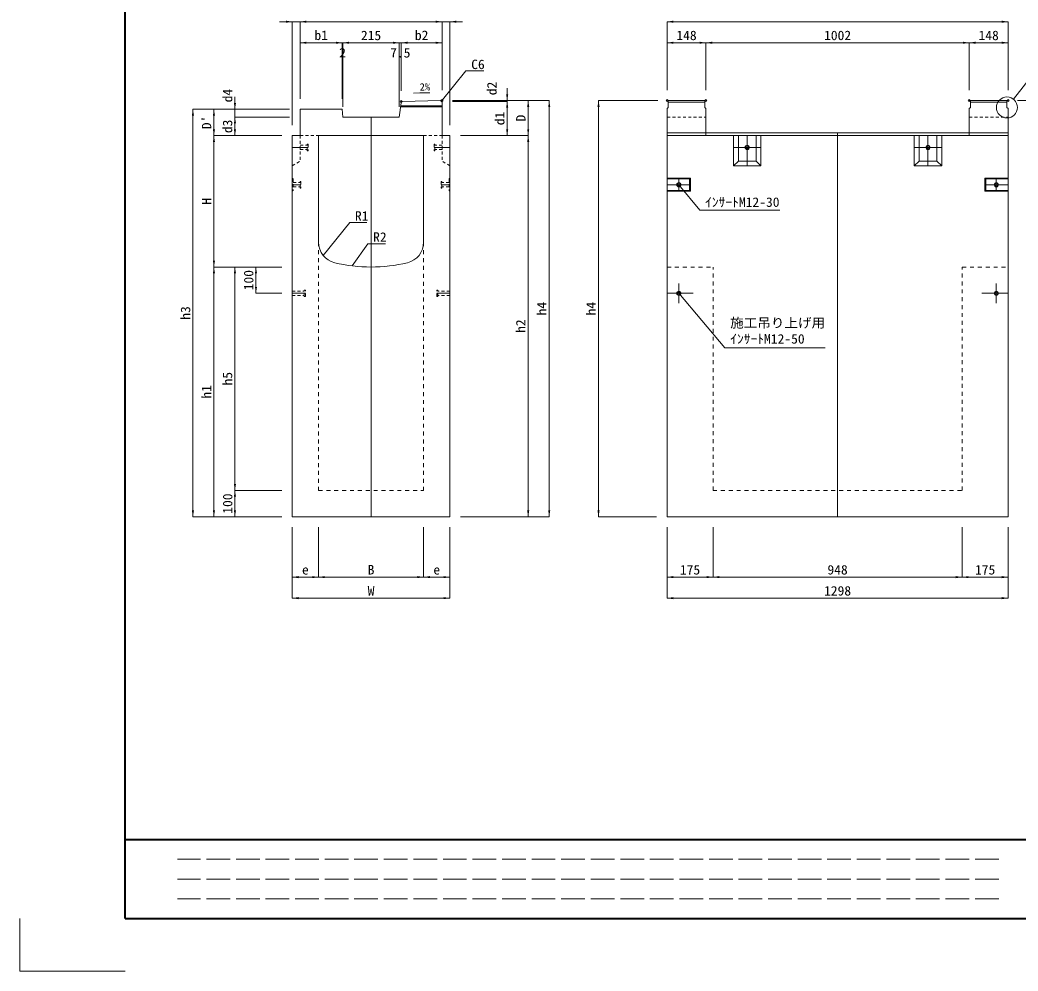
# Model space of a CAD drawing. Units: millimetres at full size. Extents: x 64173 to 81200, y -117893 to -111285.
# Drawn here: x 72800 to 76599, y -117893 to -114274 of the extents above; entities that cross this region are included whole.
import ezdxf
from ezdxf.enums import TextEntityAlignment as Align

# ---------------------------------------------------------------- set-up
doc = ezdxf.new("R2010")
doc.units = ezdxf.units.MM
doc.header["$LTSCALE"] = 15
doc.header["$PDMODE"] = 32
doc.header["$PDSIZE"] = 7.5
for name, pattern in [('DASHED', [7.5, 6, -1.5]), ('USER1', [2, 1, -1]), ('USER2', [1.35, 0.75, -0.6]), ('USER3', [1.35, 0.75, -0.6])]:
    doc.linetypes.add(name, pattern=pattern)
for name, color, linetype, lineweight in [('Defpoints_2', 8, 'Continuous', 0), ('インサート', 3, 'USER3', 9), ('作業エリア', 11, 'Continuous', 13), ('図枠', 7, 'Continuous', 5), ('寸法線', 7, 'Continuous', 13), ('引出線', 4, 'Continuous', 13), ('目地', 132, 'Continuous', 5), ('補助線', 8, 'Continuous', 13), ('集水桝', 2, 'Continuous', 13)]:
    doc.layers.add(name, color=color, linetype=linetype, lineweight=lineweight)
doc.styles.add('ＭＳ 明朝', font='')
doc.styles.get('ＭＳ 明朝').set_extended_font_data('MS Mincho')

# ---------------------------------------------------------------- blocks, each defined once
blk = doc.blocks.new('filled_arrow')
at = {"color": 0, "linetype": 'Continuous', "lineweight": -2}
blk.add_solid([(7.5, 1.25), (0, 0), (7.5, -1.25)], dxfattribs=at)

msp = doc.modelspace()

# ---------------------------------------------------------------- linework, layer by layer
at = {"layer": 'Defpoints_2', "color": 7, "lineweight": 13}
for p, q in [((72800.5, -117692.55), (72800.5, -117892.55)), ((72800.5, -117692.55), (72800.5, -117892.55)), ((72800.5, -117892.55), (73200.5, -117892.55)), ((72800.5, -117892.55), (73200.5, -117892.55))]:
    msp.add_line(p, q, dxfattribs=at)
at = {"layer": 'インサート'}
for p, q in [((73866.72, -114750.74), (73893.72, -114750.74)), ((73866.72, -114767.74), (73866.72, -114750.74)), ((73893.72, -114771.74), (73893.72, -114746.74)), ((73893.72, -114746.74), (73896.72, -114746.74)), ((73896.72, -114746.74), (73896.72, -114771.74)), ((74379.72, -114746.74), (74376.72, -114746.74)), ((74376.72, -114746.74), (74376.72, -114771.74)), ((74379.72, -114771.74), (74379.72, -114746.74)), ((74406.72, -114750.74), (74379.72, -114750.74)), ((74406.72, -114767.74), (74406.72, -114750.74)), ((73866.72, -114767.74), (73893.72, -114767.74)), ((73896.72, -114771.74), (73893.72, -114771.74)), ((74376.72, -114771.74), (74379.72, -114771.74)), ((74406.72, -114767.74), (74379.72, -114767.74)), ((73839.92, -114892.74), (73866.92, -114892.74)), ((73839.92, -114909.74), (73839.92, -114892.74)), ((73866.92, -114913.74), (73866.92, -114888.74)), ((73866.92, -114888.74), (73869.92, -114888.74)), ((73869.92, -114888.74), (73869.92, -114913.74)), ((74406.52, -114888.74), (74403.52, -114888.74)), ((74403.52, -114888.74), (74403.52, -114913.74)), ((74406.52, -114913.74), (74406.52, -114888.74)), ((74433.52, -114892.74), (74406.52, -114892.74)), ((74433.52, -114909.74), (74433.52, -114892.74)), ((73839.92, -114909.74), (73866.92, -114909.74)), ((73869.92, -114913.74), (73866.92, -114913.74)), ((74403.52, -114913.74), (74406.52, -114913.74)), ((74433.52, -114909.74), (74406.52, -114909.74)), ((73836.72, -115305.74), (73882.72, -115305.74)), ((73836.72, -115322.74), (73836.72, -115305.74)), ((73882.72, -115326.74), (73882.72, -115301.74)), ((73882.72, -115301.74), (73886.72, -115301.74)), ((73886.72, -115326.74), (73886.72, -115301.74)), ((74386.72, -115326.74), (74386.72, -115301.74)), ((74390.72, -115301.74), (74386.72, -115301.74)), ((74390.72, -115326.74), (74390.72, -115301.74)), ((74436.72, -115305.74), (74390.72, -115305.74)), ((74436.72, -115322.74), (74436.72, -115305.74)), ((73836.72, -115322.74), (73882.72, -115322.74)), ((73886.72, -115326.74), (73882.72, -115326.74)), ((74386.72, -115326.74), (74390.72, -115326.74)), ((74436.72, -115322.74), (74390.72, -115322.74))]:
    msp.add_line(p, q, dxfattribs=at)
at = {"layer": 'インサート', "linetype": 'Continuous', "lineweight": 5}
for centre, radius in [((75568.21, -114759.24), 8), ((76256.21, -114759.24), 8), ((75568.21, -114759.24), 6), ((76256.21, -114759.24), 6), ((75308.21, -114901.24), 8), ((75308.21, -114901.24), 6), ((76516.21, -114901.24), 8), ((76516.21, -114901.24), 6), ((75308.21, -115314.24), 8), ((75308.21, -115314.24), 6), ((76516.21, -115314.24), 8), ((76516.21, -115314.24), 6)]:
    msp.add_circle(centre, radius, dxfattribs=at)
at = {"layer": '作業エリア'}
for p, q in [((74400.72, -114581.36), (74406.72, -114581.24)), ((74406.72, -114581.24), (74406.72, -114587.24))]:
    msp.add_line(p, q, dxfattribs=at)
for p in [(74251.72, -114584.24), (74406.72, -114581.24), (75263.21, -114581.24), (75411.21, -114581.24), (76413.21, -114581.24), (76561.21, -114581.24)]:
    msp.add_point(p, dxfattribs=at)
at = {"layer": '図枠', "lineweight": 40}
for p, q in [((73200.5, -117692.55), (73200.5, -112152.55)), ((73200.5, -117692.55), (73200.5, -112152.55)), ((73200.5, -117392.55), (81000.5, -117392.55)), ((73200.5, -117692.55), (81000.5, -117692.55))]:
    msp.add_line(p, q, dxfattribs=at)
at = {"layer": '図枠', "linetype": 'DASHED', "lineweight": 9}
for p, q in [((76525.5, -117467.55), (73400.5, -117467.55)), ((76525.5, -117542.55), (73400.5, -117542.55)), ((76525.5, -117617.55), (73400.5, -117617.55))]:
    msp.add_line(p, q, dxfattribs=at)
at = {"layer": '寸法線'}
for p, q in [((73914.72, -114281.09), (73788.72, -114281.09)), ((73836.72, -114674.24), (73836.72, -114281.09)), ((73866.72, -114281.09), (74406.72, -114281.09)), ((73866.72, -114574.24), (73866.72, -114281.09)), ((73866.72, -114574.24), (73866.72, -114281.09)), ((74358.72, -114281.09), (74484.72, -114281.09)), ((74406.72, -114541.24), (74406.72, -114281.09)), ((74406.72, -114541.24), (74406.72, -114281.09)), ((74436.72, -114674.24), (74436.72, -114281.09)), ((75263.21, -114281.09), (76561.21, -114281.09)), ((75263.21, -114541.24), (75263.21, -114281.09)), ((76561.21, -114541.24), (76561.21, -114281.09)), ((73866.72, -114361.09), (74027.18, -114361.09)), ((73866.72, -114574.24), (73866.72, -114361.09)), ((73979.18, -114361.09), (74077.22, -114361.09)), ((74027.18, -114574.24), (74027.18, -114361.09)), ((74027.18, -114574.24), (74027.18, -114361.09)), ((74029.22, -114361.09), (74244.22, -114361.09)), ((74029.22, -114604.24), (74029.22, -114361.09)), ((74029.22, -114604.24), (74029.22, -114361.09)), ((74196.22, -114361.09), (74299.72, -114361.09)), ((74244.22, -114604.24), (74244.22, -114361.09)), ((74244.22, -114604.24), (74244.22, -114361.09)), ((74251.72, -114361.09), (74406.72, -114361.09)), ((74251.72, -114544.24), (74251.72, -114361.09)), ((74251.72, -114544.24), (74251.72, -114361.09)), ((74406.72, -114541.24), (74406.72, -114361.09)), ((75263.21, -114361.09), (75411.21, -114361.09)), ((75263.21, -114541.24), (75263.21, -114361.09)), ((75411.21, -114541.24), (75411.21, -114361.09)), ((75411.21, -114361.09), (76413.21, -114361.09)), ((75411.21, -114541.24), (75411.21, -114361.09)), ((76413.21, -114541.24), (76413.21, -114361.09)), ((76413.21, -114361.09), (76561.21, -114361.09)), ((76413.21, -114541.24), (76413.21, -114361.09)), ((76561.21, -114541.24), (76561.21, -114361.09)), ((74654.74, -114632.24), (74654.74, -114533.24)), ((73618.71, -114566.24), (73618.71, -114692.24)), ((74446.72, -114581.24), (74654.74, -114581.24)), ((74446.72, -114581.24), (74814.74, -114581.24)), ((74446.72, -114581.24), (74734.74, -114581.24)), ((74446.72, -114584.24), (74654.74, -114584.24)), ((74446.72, -114584.24), (74654.74, -114584.24)), ((74654.74, -114714.24), (74654.74, -114584.24)), ((74734.74, -114714.24), (74734.74, -114581.24)), ((74814.74, -114581.24), (74814.74, -116164.24)), ((75002.41, -114581.24), (75002.41, -116164.24)), ((75227.71, -114581.24), (75002.41, -114581.24)), ((76596.71, -114581.24), (76750.77, -114581.24)), ((73458.71, -116164.24), (73458.71, -114614.24)), ((73826.72, -114614.24), (73458.71, -114614.24)), ((73538.71, -114614.24), (73538.71, -114714.24)), ((73826.72, -114614.24), (73538.71, -114614.24)), ((73826.72, -114614.24), (73618.71, -114614.24)), ((73618.71, -114644.24), (73618.71, -114714.24)), ((73826.72, -114644.24), (73618.71, -114644.24)), ((73826.72, -114644.24), (73618.71, -114644.24)), ((73796.72, -114714.24), (73538.71, -114714.24)), ((73538.71, -114714.24), (73538.71, -115214.24)), ((73796.72, -114714.24), (73538.71, -114714.24)), ((73796.72, -114714.24), (73618.71, -114714.24)), ((74476.72, -114714.24), (74734.74, -114714.24)), ((74476.72, -114714.24), (74654.74, -114714.24)), ((74476.72, -114714.24), (74734.74, -114714.24)), ((74734.74, -114714.24), (74734.74, -116164.24)), ((73796.72, -115214.24), (73538.71, -115214.24)), ((73538.71, -115214.24), (73538.71, -116164.24)), ((73796.72, -115214.24), (73538.71, -115214.24)), ((73618.71, -115214.24), (73618.71, -116064.24)), ((73796.72, -115214.24), (73618.71, -115214.24)), ((73698.71, -115314.24), (73698.71, -115214.24)), ((73796.72, -115214.24), (73698.71, -115214.24)), ((73796.72, -115314.24), (73698.71, -115314.24)), ((73618.71, -116064.24), (73618.71, -116164.24)), ((73796.72, -116064.24), (73618.71, -116064.24)), ((73796.72, -116064.24), (73618.71, -116064.24)), ((73796.72, -116164.24), (73458.71, -116164.24)), ((73796.72, -116164.24), (73538.71, -116164.24)), ((73796.72, -116164.24), (73618.71, -116164.24)), ((74476.72, -116164.24), (74814.74, -116164.24)), ((74476.72, -116164.24), (74734.74, -116164.24)), ((75223.21, -116164.24), (75002.41, -116164.24)), ((73836.72, -116204.24), (73836.72, -116394)), ((73836.72, -116204.24), (73836.72, -116474)), ((73936.72, -116204.24), (73936.72, -116394)), ((73936.72, -116204.24), (73936.72, -116394)), ((74336.72, -116204.24), (74336.72, -116394)), ((74336.72, -116204.24), (74336.72, -116394)), ((74436.72, -116204.24), (74436.72, -116394)), ((74436.72, -116204.24), (74436.72, -116474)), ((75263.21, -116204.24), (75263.21, -116394)), ((75263.21, -116204.24), (75263.21, -116474)), ((75438.21, -116204.24), (75438.21, -116394)), ((75438.21, -116204.24), (75438.21, -116394)), ((76386.21, -116204.24), (76386.21, -116394)), ((76386.21, -116204.24), (76386.21, -116394)), ((76561.21, -116204.24), (76561.21, -116394)), ((76561.21, -116204.24), (76561.21, -116474)), ((73836.72, -116394), (73936.72, -116394)), ((73936.72, -116394), (74336.72, -116394)), ((74336.72, -116394), (74436.72, -116394)), ((75263.21, -116394), (75438.21, -116394)), ((75438.21, -116394), (76386.21, -116394)), ((76386.21, -116394), (76561.21, -116394)), ((73836.72, -116474), (74436.72, -116474)), ((75263.21, -116474), (76561.21, -116474))]:
    msp.add_line(p, q, dxfattribs=at)
at = {"layer": '引出線'}
for points in [[(74403.72, -114584.3), (74497.86, -114468.46), (74566.2, -114468.46)], [(76581.52, -114575.87), (76655.73, -114482.05), (76766.65, -114482.05)], [(74297.68, -114552.25), (74322.03, -114551.77), (74359.94, -114551.01)], [(75307.71, -114901.24), (75387.75, -114997.5), (75692.87, -114997.5)], [(73953.97, -115169.82), (74055.32, -115045.16), (74120.99, -115045.16)], [(74064.93, -115209.93), (74124.48, -115125.42), (74192.21, -115125.42)], [(75308.21, -115314.24), (75483.44, -115521.8), (75864.88, -115521.8)]]:
    msp.add_lwpolyline(points, dxfattribs=at)
msp.add_circle((76556.71, -114607.24), 40, dxfattribs=at)
at = {"layer": '目地'}
for p, q in [((74406.72, -114605.24), (74249.1, -114605.24)), ((74406.72, -114601.24), (74249.6, -114601.24))]:
    msp.add_line(p, q, dxfattribs=at)
at = {"layer": '補助線'}
for p, q in [((74136.72, -114644.24), (74136.72, -116164.24)), ((76561.21, -114704.24), (75263.21, -114704.24)), ((75912.21, -114704.24), (75912.21, -116164.24)), ((75568.21, -114829.24), (75568.21, -114714.24)), ((76256.21, -114829.24), (76256.21, -114714.24)), ((73836.72, -114759.24), (73866.72, -114759.24)), ((73866.72, -114759.24), (73896.72, -114759.24)), ((74406.72, -114759.24), (74376.72, -114759.24)), ((74436.72, -114759.24), (74406.72, -114759.24)), ((75515.71, -114759.24), (75620.71, -114759.24)), ((76308.71, -114759.24), (76203.71, -114759.24)), ((73836.72, -114901.24), (73869.72, -114901.24)), ((73836.72, -114901.24), (73869.92, -114901.24)), ((73839.92, -114901.24), (73869.92, -114901.24)), ((74436.72, -114901.24), (74403.52, -114901.24)), ((74433.52, -114901.24), (74403.52, -114901.24)), ((74436.72, -114901.24), (74403.72, -114901.24)), ((75352.21, -114901.24), (75263.21, -114901.24)), ((75308.21, -114925.74), (75308.21, -114876.74)), ((76472.21, -114901.24), (76561.21, -114901.24)), ((76516.21, -114925.74), (76516.21, -114876.74)), ((75308.21, -115351.24), (75308.21, -115277.24)), ((76516.21, -115351.24), (76516.21, -115277.24)), ((73836.72, -115314.24), (73886.72, -115314.24)), ((74436.72, -115314.24), (74386.72, -115314.24)), ((75362.71, -115314.24), (75263.21, -115314.24)), ((76461.71, -115314.24), (76561.21, -115314.24))]:
    msp.add_line(p, q, dxfattribs=at)
at = {"layer": '補助線', "linetype": 'USER2', "lineweight": 9}
for p, q in [((73866.72, -114714.24), (73936.72, -114714.24)), ((74336.72, -114714.24), (74406.72, -114714.24))]:
    msp.add_line(p, q, dxfattribs=at)
at = {"layer": '集水桝'}
for p, q in [((74251.08, -114589.4), (74244.22, -114644.24)), ((74256.92, -114584.14), (74400.72, -114581.36)), ((74400.72, -114581.36), (74406.72, -114587.24)), ((74406.72, -114714.24), (74406.72, -114587.24)), ((75267.71, -114581.24), (75406.71, -114581.24)), ((75267.71, -114607.24), (75267.71, -114581.24)), ((75406.71, -114607.24), (75406.71, -114581.24)), ((76417.71, -114581.24), (76556.71, -114581.24)), ((76417.71, -114607.24), (76417.71, -114581.24)), ((76556.71, -114607.24), (76556.71, -114581.24)), ((73866.72, -114614.24), (73866.72, -114714.24)), ((74027.18, -114614.24), (73866.72, -114614.24)), ((74029.22, -114644.24), (74027.18, -114614.24)), ((75267.71, -114607.24), (75263.21, -114611.24)), ((75263.21, -116164.24), (75263.21, -114611.24)), ((75406.71, -114607.24), (75411.21, -114611.24)), ((75411.21, -114714.24), (75411.21, -114611.24)), ((76417.71, -114607.24), (76413.21, -114611.24)), ((76413.21, -114714.24), (76413.21, -114611.24)), ((76556.71, -114607.24), (76561.21, -114611.24)), ((76561.21, -116164.24), (76561.21, -114611.24)), ((74244.22, -114644.24), (74029.22, -114644.24)), ((73836.72, -114714.24), (73836.72, -116164.24)), ((73836.72, -114714.24), (73866.72, -114714.24)), ((73936.72, -114714.24), (74336.72, -114714.24)), ((73936.72, -114714.24), (73936.72, -115120.21)), ((74336.72, -114714.24), (74336.72, -115120.21)), ((74406.72, -114714.24), (74436.72, -114714.24)), ((74436.72, -114714.24), (74436.72, -116164.24)), ((75263.21, -114714.24), (76561.21, -114714.24)), ((75515.71, -114829.24), (75515.71, -114714.24)), ((75620.71, -114714.24), (75620.71, -114829.24)), ((76203.71, -114714.24), (76203.71, -114829.24)), ((76308.71, -114829.24), (76308.71, -114714.24)), ((75620.71, -114829.24), (75515.71, -114829.24)), ((76203.71, -114829.24), (76308.71, -114829.24)), ((73836.72, -116164.24), (74436.72, -116164.24)), ((75263.21, -116164.24), (76561.21, -116164.24))]:
    msp.add_line(p, q, dxfattribs=at)
at = {"layer": '集水桝', "lineweight": 5}
for p, q in [((75267.71, -114587.24), (75406.71, -114587.24)), ((76417.71, -114587.24), (76556.71, -114587.24)), ((75534.71, -114811.24), (75534.71, -114714.24)), ((75601.71, -114714.24), (75601.71, -114811.24)), ((76222.71, -114714.24), (76222.71, -114811.24)), ((76289.71, -114811.24), (76289.71, -114714.24)), ((75515.71, -114829.24), (75534.71, -114811.24)), ((75601.71, -114811.24), (75534.71, -114811.24)), ((75620.71, -114829.24), (75601.71, -114811.24)), ((76203.71, -114829.24), (76222.71, -114811.24)), ((76222.71, -114811.24), (76289.71, -114811.24)), ((76308.71, -114829.24), (76289.71, -114811.24)), ((75263.21, -114878.74), (75348.21, -114878.74)), ((75352.21, -114876.74), (75348.21, -114878.74)), ((75348.21, -114878.74), (75348.21, -114923.74)), ((76472.21, -114876.74), (76476.21, -114878.74)), ((76561.21, -114878.74), (76476.21, -114878.74)), ((76476.21, -114878.74), (76476.21, -114923.74)), ((75348.21, -114923.74), (75263.21, -114923.74)), ((75352.21, -114925.74), (75348.21, -114923.74)), ((76472.21, -114925.74), (76476.21, -114923.74)), ((76476.21, -114923.74), (76561.21, -114923.74))]:
    msp.add_line(p, q, dxfattribs=at)
at = {"layer": '集水桝', "linetype": 'USER3', "lineweight": 9}
for p, q in [((75263.21, -114644.24), (75411.21, -114644.24)), ((76413.21, -114644.24), (76561.21, -114644.24)), ((73839.92, -114878.74), (73836.72, -114876.74)), ((73839.92, -114878.74), (73839.92, -114923.74)), ((74433.52, -114878.74), (74436.72, -114876.74)), ((74433.52, -114878.74), (74433.52, -114923.74)), ((73839.92, -114923.74), (73836.72, -114925.74)), ((74433.52, -114923.74), (74436.72, -114925.74))]:
    msp.add_line(p, q, dxfattribs=at)
at = {"layer": '集水桝', "linetype": 'USER2', "lineweight": 9}
for p, q in [((73866.72, -114714.24), (73866.72, -114811.24)), ((74406.72, -114714.24), (74406.72, -114811.24)), ((73836.72, -114829.24), (73866.72, -114811.24)), ((74436.72, -114829.24), (74406.72, -114811.24))]:
    msp.add_line(p, q, dxfattribs=at)
at = {"layer": '集水桝', "lineweight": 9}
for p, q in [((75263.21, -114876.74), (75352.21, -114876.74)), ((75352.21, -114876.74), (75352.21, -114925.74)), ((76561.21, -114876.74), (76472.21, -114876.74)), ((76472.21, -114876.74), (76472.21, -114925.74)), ((75352.21, -114925.74), (75263.21, -114925.74)), ((76472.21, -114925.74), (76561.21, -114925.74))]:
    msp.add_line(p, q, dxfattribs=at)
at = {"layer": '集水桝', "linetype": 'USER1'}
for p, q in [((73936.72, -115120.21), (73936.72, -116064.24)), ((74336.72, -115120.21), (74336.72, -116064.24)), ((75263.21, -115214.24), (75438.21, -115214.24)), ((75438.21, -116064.24), (75438.21, -115214.24)), ((76386.21, -115214.24), (76561.21, -115214.24)), ((76386.21, -116064.24), (76386.21, -115214.24)), ((73936.72, -116064.24), (74336.72, -116064.24)), ((75438.21, -116064.24), (76386.21, -116064.24))]:
    msp.add_line(p, q, dxfattribs=at)
at = {"layer": '集水桝'}
for centre, radius, start, end in [((74257.03, -114590.14), 6, 91.10881, 172.87498), ((74016.72, -115120.21), 80, 180, 256.65764), ((74256.72, -115120.21), 80, 283.34236, 0), ((74136.72, -114614.24), 600, 256.65764, 283.34236)]:
    msp.add_arc(centre, radius, start, end, dxfattribs=at)

# ---------------------------------------------------------------- block references
at = {"layer": '寸法線', "xscale": 3.2, "yscale": 3.2}
for p, rotation in [((73836.72, -114281.09), 180), ((74406.72, -114281.09), 180), ((74406.72, -114281.09), 180), ((76561.21, -114281.09), 180), ((74027.18, -114361.09), 180), ((74027.18, -114361.09), 180), ((74244.22, -114361.09), 180), ((74244.22, -114361.09), 180), ((74406.72, -114361.09), 180), ((75411.21, -114361.09), 180), ((76413.21, -114361.09), 180), ((76561.21, -114361.09), 180), ((74654.74, -114581.24), 90), ((73618.71, -114614.24), 90), ((74654.74, -114584.24), 270), ((74654.74, -114584.24), 270), ((74734.74, -114581.24), 270), ((74814.74, -114581.24), 270), ((75002.41, -114581.24), 270), ((73458.71, -114614.24), 270), ((73538.71, -114614.24), 270), ((73618.71, -114644.24), 270), ((73618.71, -114644.24), 270), ((73538.71, -114714.24), 90), ((73618.71, -114714.24), 90), ((74654.74, -114714.24), 90), ((74734.74, -114714.24), 90), ((73538.71, -114714.24), 270), ((74734.74, -114714.24), 270), ((73538.71, -115214.24), 90), ((73538.71, -115214.24), 270), ((73618.71, -115214.24), 270), ((73698.71, -115214.24), 270), ((73698.71, -115314.24), 90), ((73618.71, -116064.24), 90), ((73618.71, -116064.24), 270), ((73458.71, -116164.24), 90), ((73538.71, -116164.24), 90), ((73618.71, -116164.24), 90), ((74734.74, -116164.24), 90), ((74814.74, -116164.24), 90), ((75002.41, -116164.24), 90), ((73936.72, -116394), 180), ((74336.72, -116394), 180), ((74436.72, -116394), 180), ((75438.21, -116394), 180), ((76386.21, -116394), 180), ((76561.21, -116394), 180), ((74436.72, -116474), 180), ((76561.21, -116474), 180)]:
    msp.add_blockref('filled_arrow', p, dxfattribs=dict(at, rotation=rotation))
for p in [(73866.72, -114281.09), (73866.72, -114281.09), (74436.72, -114281.09), (75263.21, -114281.09), (73866.72, -114361.09), (74029.22, -114361.09), (74029.22, -114361.09), (74251.72, -114361.09), (74251.72, -114361.09), (75263.21, -114361.09), (75411.21, -114361.09), (76413.21, -114361.09), (73836.72, -116394), (73936.72, -116394), (74336.72, -116394), (75263.21, -116394), (75438.21, -116394), (76386.21, -116394), (73836.72, -116474), (75263.21, -116474)]:
    msp.add_blockref('filled_arrow', p, dxfattribs=at)
at = {"layer": '引出線'}
for p, xscale, yscale, rotation in [((74297.68, -114552.25), 0.08, 0.08, 1.1), ((74403.72, -114584.3), 0.133, 0.133, 50.9), ((76581.52, -114575.87), 0.133, 0.133, 51.7), ((75307.71, -114901.24), 0.133, 0.133, 309.7), ((73953.97, -115169.82), 0.133, 0.133, 50.9), ((74064.93, -115209.93), 0.133, 0.133, 54.8), ((75308.21, -115314.24), 0.133, 0.133, 310.2)]:
    msp.add_blockref('filled_arrow', p, dxfattribs=dict(at, xscale=xscale, yscale=yscale, rotation=rotation))

# ---------------------------------------------------------------- texts
at = {"layer": '寸法線', "style": 'ＭＳ 明朝', "width": 1.05}
for s, p in [('b1', (73946.95, -114332.67)), ('215', (74136.72, -114333.09)), ('b2', (74329.22, -114332.67)), ('148', (75337.21, -114333.09)), ('1002', (75912.21, -114333.09)), ('148', (76487.21, -114333.09)), ('2', (74028.2, -114399.09)), ('7.5', (74247.97, -114399.09)), ('e', (73886.72, -116366)), ('B', (74136.72, -116366)), ('e', (74386.72, -116366)), ('175', (75350.71, -116366)), ('948', (75912.21, -116366)), ('175', (76473.71, -116366)), ('W', (74136.72, -116446)), ('1298', (75912.21, -116446))]:
    msp.add_text(s, height=36.03, dxfattribs=at).set_placement(p, align=Align.MIDDLE_CENTER)
for s, p in [('d2', (74596.33, -114535.03)), ('d4', (73590.71, -114562.2)), ('d1', (74626.33, -114649.24)), ('D', (74706.74, -114647.74)), ("D'", (73510.71, -114664.24)), ('d3', (73590.3, -114679.24)), ('H', (73510.71, -114964.24)), ('100', (73670.71, -115264.24)), ('h4', (74786.33, -115372.74)), ('h4', (74974, -115372.74)), ('h3', (73430.3, -115389.24)), ('h2', (74706.33, -115439.24)), ('h5', (73590.3, -115639.24)), ('h1', (73510.3, -115689.24)), ('100', (73590.71, -116114.24))]:
    msp.add_text(s, height=36.03, rotation=90, dxfattribs=at).set_placement(p, align=Align.MIDDLE_CENTER)
at = {"layer": '引出線', "style": 'ＭＳ 明朝', "width": 1.05}
for s, p in [('C6', (74517.86, -114425.26)), ('ｲﾝｻｰﾄM12-30', (75407.75, -114949.36)), ('R1', (74075.32, -115001.96)), ('R2', (74144.48, -115082.22))]:
    msp.add_text(s, height=36.03, dxfattribs=at).set_placement(p, align=Align.TOP_LEFT)
msp.add_text('2%', height=28.02, rotation=1.146, dxfattribs=at).set_placement((74321.3, -114515.29), align=Align.TOP_LEFT)
for s, p in [('施工吊り上げ用', (75503.44, -115455.4)), ('ｲﾝｻｰﾄM12-50', (75503.44, -115516.42))]:
    msp.add_text(s, height=36.03, dxfattribs=at).set_placement(p, align=Align.BOTTOM_LEFT)

doc.saveas('drawing.dxf')
